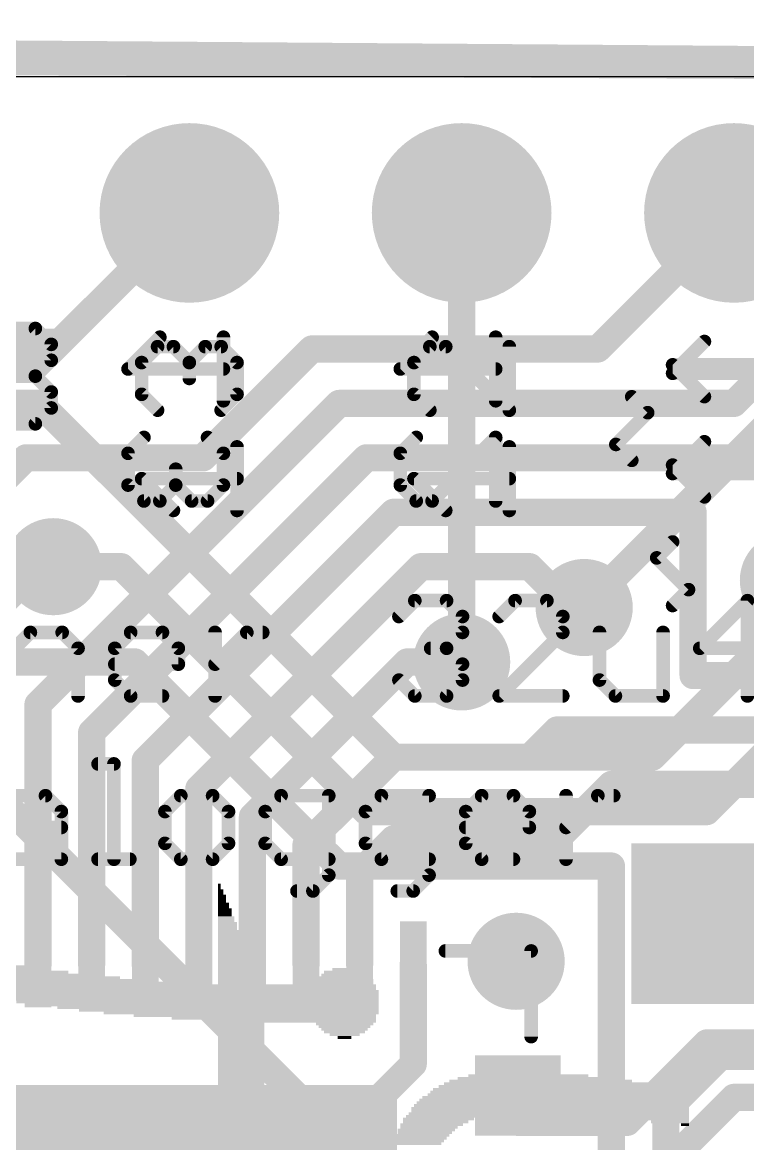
# Model space of a CAD drawing. Extents: x -0.4 to 51.3, y -0.4 to 23.4.
# Drawn here: x 22.57 to 29.34, y 12.9 to 23.37 of the extents above; entities that cross this region are included whole.
import ezdxf

# ---------------------------------------------------------------- set-up
doc = ezdxf.new("R2010")
doc.units = 0
for name, color, linetype in [('1', 12, 'CONTINUOUS'), ('16', 132, 'CONTINUOUS'), ('17', 110, 'CONTINUOUS'), ('18', 110, 'CONTINUOUS'), ('20', 53, 'CONTINUOUS'), ('21', 40, 'CONTINUOUS'), ('22', 6, 'CONTINUOUS')]:
    doc.layers.add(name, color=color, linetype=linetype)

# ---------------------------------------------------------------- blocks, each defined once
blk = doc.blocks.new('RECT')
blk.add_solid([(-0.5, -0.5), (0.5, -0.5), (-0.5, 0.5), (0.5, 0.5)])
blk = doc.blocks.new('ROUNDP')
at = {"const_width": 0.5}
blk.add_lwpolyline([(0, -0.25, 1), (0, 0.25, 1), (0, -0.25)], format="xyb", dxfattribs=at)
blk = doc.blocks.new('ROUNDV')
at = {"const_width": 0.5}
blk.add_lwpolyline([(0, -0.25, 1), (0, 0.25, 1), (0, -0.25)], format="xyb", dxfattribs=at)

msp = doc.modelspace()

# ---------------------------------------------------------------- linework, layer by layer
at = {"layer": '1', "const_width": 0.254}
for points in [[(51.181, 22.86), (-0.254, 23.241)], [(22.7965, 20.2565), (24.13, 21.59)], [(29.21, 21.59), (27.94, 20.32)], [(30.988, 21.59), (29.21, 19.812)], [(25.273, 20.32), (24.257, 19.304)], [(27.94, 20.32), (25.273, 20.32)], [(29.464, 19.304), (30.48, 20.32)], [(21.9075, 20.2565), (22.7965, 20.2565)], [(25.527, 19.812), (22.7182, 17.0032)], [(29.21, 19.812), (25.527, 19.812)], [(22.606, 19.304), (21.59, 18.288)], [(24.257, 19.304), (22.606, 19.304)], [(25.781, 19.304), (23.2182, 16.7412)], [(25.781, 19.304), (29.464, 19.304)], [(23.7182, 16.4792), (26.035, 18.796)], [(26.035, 18.796), (28.829, 18.796)], [(28.829, 18.796), (28.829, 17.272)], [(22.2182, 17.78), (22.7262, 18.288)], [(22.7262, 18.288), (22.86, 18.288)], [(24.2182, 16.2172), (26.289, 18.288)], [(26.289, 18.288), (27.305, 18.288)], [(27.305, 18.288), (27.686, 17.907)], [(27.686, 17.907), (27.813, 17.907)], [(24.7182, 15.9552), (26.162, 17.399)], [(26.67, 17.399), (26.162, 17.399)], [(28.829, 17.272), (31.115, 17.272)], [(22.7182, 17.0032), (22.7182, 14.5766)], [(23.2182, 16.7412), (23.2182, 14.5766)], [(27.305, 16.51), (27.559, 16.764)], [(27.559, 16.764), (30.861, 16.764)], [(23.7182, 14.5766), (23.7182, 16.4792)], [(25.2182, 15.6932), (26.035, 16.51)], [(26.035, 16.51), (27.305, 16.51)], [(24.2182, 14.5766), (24.2182, 16.2172)], [(27.559, 15.748), (28.067, 16.256)], [(28.067, 16.256), (30.099, 16.256)], [(24.7182, 14.5766), (24.7182, 15.9552)], [(25.2182, 14.5766), (25.2182, 15.6932)], [(25.7182, 15.4312), (26.035, 15.748)], [(26.035, 15.748), (27.559, 15.748)], [(25.7182, 15.4312), (25.7182, 14.5766)], [(26.2182, 14.5766), (26.2182, 13.6452)], [(28.2146, 13.1016), (28.956, 13.843)], [(30.099, 13.843), (28.956, 13.843)], [(26.2182, 13.6452), (23.876, 11.303)], [(29.21, 13.335), (28.448, 12.573)], [(29.21, 13.335), (29.845, 13.335)], [(27.1932, 13.1016), (28.2146, 13.1016)]]:
    msp.add_lwpolyline(points, dxfattribs=at)
at = {"layer": '1', "const_width": 0.127}
for points in [[(24.1749, 21.5451, 1), (24.0851, 21.6349)], [(29.2549, 21.5451, 1), (29.1651, 21.6349)], [(25.273, 20.3835, 1), (25.273, 20.2565)], [(25.3179, 20.2751, 1), (25.2281, 20.3649)], [(27.8951, 20.3649, 1), (27.9849, 20.2751)], [(27.94, 20.2565, 1), (27.94, 20.3835)], [(22.7516, 20.3014, 1), (22.8414, 20.2116)], [(22.7965, 20.193, 1), (22.7965, 20.32)], [(25.527, 19.8755, 1), (25.527, 19.7485)], [(25.5719, 19.7671, 1), (25.4821, 19.8569)], [(29.1651, 19.8569, 1), (29.2549, 19.7671)], [(29.21, 19.7485, 1), (29.21, 19.8755)], [(22.606, 19.3675, 1), (22.606, 19.2405)], [(22.6509, 19.2591, 1), (22.5611, 19.3489)], [(24.2121, 19.3489, 1), (24.3019, 19.2591)], [(24.257, 19.2405, 1), (24.257, 19.3675)], [(25.781, 19.3675, 1), (25.781, 19.2405)], [(25.8259, 19.2591, 1), (25.7361, 19.3489)], [(26.035, 18.8595, 1), (26.035, 18.7325)], [(26.0799, 18.7511, 1), (25.9901, 18.8409)], [(28.8925, 18.796, 1), (28.7655, 18.796)], [(28.829, 18.7325, 1), (28.829, 18.8595)], [(22.7262, 18.3515, 1), (22.7262, 18.2245)], [(22.7711, 18.2431, 1), (22.6813, 18.3329)], [(22.86, 18.2245, 1), (22.86, 18.3515)], [(26.289, 18.3515, 1), (26.289, 18.2245)], [(26.3339, 18.2431, 1), (26.2441, 18.3329)], [(27.3499, 18.3329, 1), (27.2601, 18.2431)], [(27.305, 18.2245, 1), (27.305, 18.3515)], [(27.686, 17.9705, 1), (27.686, 17.8435)], [(27.6411, 17.8621, 1), (27.7309, 17.9519)], [(27.813, 17.8435, 1), (27.813, 17.9705)], [(26.162, 17.4625, 1), (26.162, 17.3355)], [(26.2069, 17.3541, 1), (26.1171, 17.4439)], [(26.67, 17.3355, 1), (26.67, 17.4625)], [(28.829, 17.3355, 1), (28.829, 17.2085)], [(28.7655, 17.272, 1), (28.8925, 17.272)], [(22.7817, 17.0032, 1), (22.6547, 17.0032)], [(22.6733, 17.0481, 1), (22.7631, 16.9583)], [(23.2817, 16.7412, 1), (23.1547, 16.7412)], [(23.1733, 16.7861, 1), (23.2631, 16.6963)], [(27.559, 16.8275, 1), (27.559, 16.7005)], [(27.6039, 16.7191, 1), (27.5141, 16.8089)], [(23.7817, 16.4792, 1), (23.6547, 16.4792)], [(23.6733, 16.5241, 1), (23.7631, 16.4343)], [(26.035, 16.5735, 1), (26.035, 16.4465)], [(26.0799, 16.4651, 1), (25.9901, 16.5549)], [(27.2601, 16.5549, 1), (27.3499, 16.4651)], [(27.305, 16.4465, 1), (27.305, 16.5735)], [(24.2817, 16.2172, 1), (24.1547, 16.2172)], [(24.1733, 16.2621, 1), (24.2631, 16.1723)], [(28.067, 16.3195, 1), (28.067, 16.1925)], [(28.1119, 16.2111, 1), (28.0221, 16.3009)], [(24.7817, 15.9552, 1), (24.6547, 15.9552)], [(24.6733, 16.0001, 1), (24.7631, 15.9103)], [(25.2817, 15.6932, 1), (25.1547, 15.6932)], [(25.1733, 15.7381, 1), (25.2631, 15.6483)], [(26.035, 15.8115, 1), (26.035, 15.6845)], [(26.0799, 15.7031, 1), (25.9901, 15.7929)], [(27.5141, 15.7929, 1), (27.6039, 15.7031)], [(27.559, 15.6845, 1), (27.559, 15.8115)], [(25.7817, 15.4312, 1), (25.6547, 15.4312)], [(25.6733, 15.4761, 1), (25.7631, 15.3863)], [(26.2817, 14.5766, 1), (26.1547, 14.5766)], [(22.6547, 14.5766, 1), (22.7817, 14.5766)], [(23.1547, 14.5766, 1), (23.2817, 14.5766)], [(23.6547, 14.5766, 1), (23.7817, 14.5766)], [(24.1547, 14.5766, 1), (24.2817, 14.5766)], [(24.6547, 14.5766, 1), (24.7817, 14.5766)], [(25.1547, 14.5766, 1), (25.2817, 14.5766)], [(25.6547, 14.5766, 1), (25.7817, 14.5766)], [(28.956, 13.9065, 1), (28.956, 13.7795)], [(29.0009, 13.7981, 1), (28.9111, 13.8879)], [(26.1547, 13.6452, 1), (26.2817, 13.6452)], [(26.2631, 13.6003, 1), (26.1733, 13.6901)], [(29.21, 13.3985, 1), (29.21, 13.2715)], [(29.2549, 13.2901, 1), (29.1651, 13.3799)], [(27.1932, 13.1651, 1), (27.1932, 13.0381)], [(28.1697, 13.1465, 1), (28.2595, 13.0567)], [(28.2146, 13.0381, 1), (28.2146, 13.1651)]]:
    msp.add_lwpolyline(points, format="xyb", dxfattribs=at)
at = {"layer": '16', "const_width": 0.254}
for points in [[(51.181, 22.86), (-0.254, 23.114)], [(22.9235, 20.3835), (24.13, 21.59)], [(26.67, 21.59), (26.67, 17.399)], [(18.4785, 20.3835), (22.9235, 20.3835)], [(27.813, 17.907), (30.099, 20.193)], [(17.653, 19.812), (22.733, 19.812)], [(22.733, 19.812), (26.035, 16.51)], [(23.495, 18.288), (22.86, 18.288)], [(25.781, 16.002), (23.495, 18.288)], [(30.861, 17.907), (28.956, 16.002)], [(28.448, 16.51), (29.718, 17.78)], [(23.622, 17.399), (22.352, 17.399)], [(25.527, 15.494), (23.622, 17.399)], [(21.971, 16.51), (25.273, 13.208)], [(26.035, 16.51), (28.448, 16.51)], [(28.956, 16.002), (25.781, 16.002)], [(25.527, 15.494), (28.067, 15.494)], [(28.067, 15.494), (28.067, 11.557)], [(28.575, 13.208), (29.083, 13.716)], [(29.083, 13.716), (30.861, 13.716)], [(25.273, 13.208), (25.273, 9.525)], [(28.575, 12.065), (28.575, 13.208)]]:
    msp.add_lwpolyline(points, dxfattribs=at)
at = {"layer": '16', "const_width": 0.127}
for points in [[(24.1749, 21.5451, 1), (24.0851, 21.6349)], [(26.7335, 21.59, 1), (26.6065, 21.59)], [(22.9235, 20.32, 1), (22.9235, 20.447)], [(22.8786, 20.4284, 1), (22.9684, 20.3386)], [(22.7779, 19.8569, 1), (22.6881, 19.7671)], [(22.733, 19.7485, 1), (22.733, 19.8755)], [(22.86, 18.3515, 1), (22.86, 18.2245)], [(23.5399, 18.3329, 1), (23.4501, 18.2431)], [(23.495, 18.2245, 1), (23.495, 18.3515)], [(27.7681, 17.9519, 1), (27.8579, 17.8621)], [(23.6669, 17.4439, 1), (23.5771, 17.3541)], [(23.622, 17.3355, 1), (23.622, 17.4625)], [(26.6065, 17.399, 1), (26.7335, 17.399)], [(26.035, 16.5735, 1), (26.035, 16.4465)], [(25.9901, 16.4651, 1), (26.0799, 16.5549)], [(28.4031, 16.5549, 1), (28.4929, 16.4651)], [(28.448, 16.4465, 1), (28.448, 16.5735)], [(25.781, 16.0655, 1), (25.781, 15.9385)], [(28.956, 15.9385, 1), (28.956, 16.0655)], [(25.7361, 15.9571, 1), (25.8259, 16.0469)], [(28.9111, 16.0469, 1), (29.0009, 15.9571)], [(25.527, 15.5575, 1), (25.527, 15.4305)], [(25.4821, 15.4491, 1), (25.5719, 15.5389)], [(28.1305, 15.494, 1), (28.0035, 15.494)], [(28.067, 15.4305, 1), (28.067, 15.5575)], [(29.083, 13.7795, 1), (29.083, 13.6525)], [(29.1279, 13.6711, 1), (29.0381, 13.7609)], [(25.3365, 13.208, 1), (25.2095, 13.208)], [(25.2281, 13.1631, 1), (25.3179, 13.2529)], [(28.6385, 13.208, 1), (28.5115, 13.208)], [(28.5301, 13.2529, 1), (28.6199, 13.1631)]]:
    msp.add_lwpolyline(points, format="xyb", dxfattribs=at)
at = {"layer": '20'}
msp.add_line((48.26, 22.86), (2.54, 22.86), dxfattribs=at)
at = {"layer": '21', "const_width": 0.127}
for points in [[(22.2483, 20.5113), (22.6931, 20.5113)], [(22.6931, 20.5113), (22.8414, 20.363)], [(22.8414, 20.363), (22.8414, 20.2147)], [(23.6847, 20.1934), (23.833, 20.3417)], [(23.833, 20.3417), (23.9813, 20.3417)], [(23.9813, 20.3417), (24.1296, 20.1934)], [(24.1296, 20.1934), (24.2779, 20.3417)], [(24.2779, 20.3417), (24.4262, 20.3417)], [(24.4262, 20.3417), (24.5745, 20.1934)], [(26.373, 20.3417), (26.2247, 20.1934)], [(26.5213, 20.3417), (26.373, 20.3417)], [(27.1145, 19.7485), (26.5213, 20.3417)], [(27.1145, 20.3417), (27.1145, 19.7485)], [(22.8414, 20.2147), (22.6931, 20.0664)], [(23.6847, 19.8968), (23.6847, 20.1934)], [(24.1296, 20.1934), (24.1296, 20.0451)], [(24.5745, 20.1934), (24.5745, 19.8968)], [(26.2247, 20.1934), (26.2247, 19.8968)], [(28.9343, 19.8755), (28.6377, 20.1721)], [(28.6377, 20.1721), (29.5275, 20.1721)], [(22.2483, 20.0664), (22.6931, 20.0664)], [(22.6931, 20.0664), (22.8414, 19.9181)], [(22.8414, 19.9181), (22.8414, 19.7698)], [(23.833, 19.7485), (23.6847, 19.8968)], [(24.5745, 19.8968), (24.4262, 19.7485)], [(26.2247, 19.8968), (26.373, 19.7485)], [(28.405, 19.7256), (28.2567, 19.8739)], [(22.8414, 19.7698), (22.6931, 19.6215)], [(28.1084, 19.429), (28.405, 19.7256)], [(22.6931, 19.6215), (22.2483, 19.6215)], [(24.5745, 18.813), (24.5745, 19.4062)], [(27.1145, 18.813), (27.1145, 19.4062)], [(28.2567, 19.2807), (28.1084, 19.429)], [(28.9343, 18.94), (28.6377, 19.2366)], [(28.6377, 19.2366), (29.5275, 19.2366)], [(23.9813, 18.813), (23.6847, 19.1096)], [(23.6847, 19.1096), (24.5745, 19.1096)], [(26.5213, 18.813), (26.2247, 19.1096)], [(26.2247, 19.1096), (27.1145, 19.1096)], [(26.0846, 17.823), (26.2329, 17.9713)], [(26.2329, 17.9713), (26.5295, 17.9713)], [(26.5295, 17.9713), (26.6778, 17.823)], [(27.1685, 17.9713), (27.0202, 17.823)], [(27.465, 17.9713), (27.1685, 17.9713)], [(27.6133, 17.823), (27.465, 17.9713)], [(29.3361, 17.9713), (28.8912, 17.5264)], [(29.3361, 17.0815), (29.3361, 17.9713)], [(26.6778, 17.823), (26.6778, 17.6747)], [(27.6133, 17.6747), (27.6133, 17.823)], [(22.4985, 17.5264), (22.6468, 17.6747)], [(22.6468, 17.6747), (22.9434, 17.6747)], [(22.9434, 17.6747), (23.0917, 17.5264)], [(23.434, 17.5264), (23.5823, 17.6747)], [(23.5823, 17.6747), (23.8789, 17.6747)], [(23.8789, 17.6747), (24.0272, 17.5264)], [(24.3695, 17.0815), (24.3695, 17.6747)], [(24.3695, 17.3781), (24.6661, 17.6747)], [(24.6661, 17.6747), (24.8144, 17.6747)], [(26.6778, 17.6747), (26.5295, 17.5264)], [(27.0202, 17.0815), (27.6133, 17.6747)], [(27.9557, 17.6747), (27.9557, 17.2298)], [(28.5489, 17.0815), (28.5489, 17.6747)], [(23.0917, 17.5264), (23.0917, 17.0815)], [(23.434, 17.2298), (23.434, 17.5264)], [(24.0272, 17.5264), (24.0272, 17.3781)], [(26.5295, 17.5264), (26.3812, 17.5264)], [(26.5295, 17.5264), (26.6778, 17.3781)], [(28.8912, 17.5264), (29.4844, 17.5264)], [(24.0272, 17.3781), (23.434, 17.3781)], [(26.6778, 17.3781), (26.6778, 17.2298)], [(23.5823, 17.0815), (23.434, 17.2298)], [(26.2329, 17.0815), (26.0846, 17.2298)], [(26.6778, 17.2298), (26.5295, 17.0815)], [(27.9557, 17.2298), (28.104, 17.0815)], [(23.8789, 17.0815), (23.5823, 17.0815)], [(26.5295, 17.0815), (26.2329, 17.0815)], [(27.6133, 17.0815), (27.0202, 17.0815)], [(28.104, 17.0815), (28.5489, 17.0815)], [(23.2781, 16.4473), (23.4264, 16.4473)], [(23.4264, 16.4473), (23.4264, 15.5575)], [(22.4909, 16.1507), (22.7875, 16.1507)], [(22.7875, 16.1507), (22.9358, 16.0024)], [(24.0501, 16.1507), (23.9018, 16.0024)], [(24.3467, 16.1507), (24.0501, 16.1507)], [(24.4949, 16.0024), (24.3467, 16.1507)], [(24.9856, 16.1507), (24.8373, 16.0024)], [(25.4305, 16.1507), (24.9856, 16.1507)], [(25.4305, 15.4092), (25.4305, 16.1507)], [(25.9211, 16.1507), (25.7728, 16.0024)], [(26.366, 16.1507), (25.9211, 16.1507)], [(26.366, 15.4092), (26.366, 16.1507)], [(26.7083, 16.0024), (26.8566, 16.1507)], [(26.8566, 16.1507), (27.1532, 16.1507)], [(27.1532, 16.1507), (27.3015, 16.0024)], [(27.6439, 15.5575), (27.6439, 16.1507)], [(27.6439, 15.8541), (27.9404, 16.1507)], [(27.9404, 16.1507), (28.0887, 16.1507)], [(22.9358, 16.0024), (22.9358, 15.5575)], [(23.9018, 16.0024), (23.9018, 15.7058)], [(24.4949, 15.7058), (24.4949, 16.0024)], [(24.8373, 16.0024), (24.8373, 15.7058)], [(25.7728, 16.0024), (25.7728, 15.7058)], [(26.7083, 15.7058), (26.7083, 16.0024)], [(27.3015, 16.0024), (27.3015, 15.8541)], [(22.4909, 15.8541), (22.9358, 15.8541)], [(27.3015, 15.8541), (26.7083, 15.8541)], [(23.9018, 15.7058), (24.0501, 15.5575)], [(24.3467, 15.5575), (24.4949, 15.7058)], [(24.8373, 15.7058), (24.9856, 15.5575)], [(25.7728, 15.7058), (25.9211, 15.5575)], [(26.8566, 15.5575), (26.7083, 15.7058)], [(22.9358, 15.5575), (22.4909, 15.5575)], [(23.2781, 15.5575), (23.5747, 15.5575)], [(24.0501, 15.5575), (24.3467, 15.5575)], [(24.9856, 15.5575), (25.4305, 15.5575)], [(25.9211, 15.5575), (26.366, 15.5575)], [(27.1532, 15.5575), (26.8566, 15.5575)], [(25.2822, 15.2609), (25.4305, 15.4092)], [(26.2177, 15.2609), (26.366, 15.4092)], [(25.1339, 15.2609), (25.2822, 15.2609)], [(26.0694, 15.2609), (26.2177, 15.2609)], [(26.5182, 14.7016), (27.3182, 14.7016)], [(27.3182, 14.7016), (27.3182, 13.9016)]]:
    msp.add_lwpolyline(points, dxfattribs=at)
at = {"layer": '21', "const_width": 0.0635}
for points in [[(22.7156, 20.5337, 1), (22.6707, 20.4888)], [(22.6931, 20.4795, 1), (22.6931, 20.543)], [(22.8732, 20.363, 1), (22.8097, 20.363)], [(22.819, 20.3405, 1), (22.8639, 20.3854)], [(23.833, 20.3734, 1), (23.833, 20.3099)], [(23.8555, 20.3192, 1), (23.8106, 20.3641)], [(24.0038, 20.3641, 1), (23.9589, 20.3192)], [(23.9813, 20.3099, 1), (23.9813, 20.3734)], [(24.2779, 20.3734, 1), (24.2779, 20.3099)], [(24.3004, 20.3192, 1), (24.2555, 20.3641)], [(24.4487, 20.3641, 1), (24.4038, 20.3192)], [(24.4262, 20.3099, 1), (24.4262, 20.3734)], [(26.373, 20.3734, 1), (26.373, 20.3099)], [(26.3955, 20.3192, 1), (26.3506, 20.3641)], [(26.5438, 20.3641, 1), (26.4989, 20.3192)], [(26.5213, 20.3099, 1), (26.5213, 20.3734)], [(27.1462, 20.3417, 1), (27.0828, 20.3417)], [(22.8097, 20.2147, 1), (22.8732, 20.2147)], [(22.8639, 20.1922, 1), (22.819, 20.2371)], [(23.7165, 20.1934, 1), (23.653, 20.1934)], [(23.6623, 20.2158, 1), (23.7072, 20.1709)], [(24.1614, 20.1934, 1), (24.0979, 20.1934)], [(24.1072, 20.2158, 1), (24.1521, 20.1709)], [(24.1072, 20.1709, 1), (24.1521, 20.2158)], [(24.6062, 20.1934, 1), (24.5428, 20.1934)], [(24.552, 20.1709, 1), (24.597, 20.2158)], [(26.2565, 20.1934, 1), (26.193, 20.1934)], [(26.2023, 20.2158, 1), (26.2472, 20.1709)], [(28.6377, 20.2038, 1), (28.6377, 20.1403)], [(28.6602, 20.1945, 1), (28.6153, 20.1496)], [(22.7156, 20.0888, 1), (22.6707, 20.0439)], [(22.6707, 20.0888, 1), (22.7156, 20.0439)], [(22.6931, 20.0346, 1), (22.6931, 20.0981)], [(24.0979, 20.0451, 1), (24.1614, 20.0451)], [(22.8732, 19.9181, 1), (22.8097, 19.9181)], [(22.819, 19.8956, 1), (22.8639, 19.9405)], [(23.653, 19.8968, 1), (23.7165, 19.8968)], [(23.7072, 19.9192, 1), (23.6623, 19.8743)], [(24.5428, 19.8968, 1), (24.6062, 19.8968)], [(24.597, 19.8743, 1), (24.552, 19.9192)], [(26.2472, 19.9192, 1), (26.2023, 19.8743)], [(26.193, 19.8968, 1), (26.2565, 19.8968)], [(28.2792, 19.8964, 1), (28.2343, 19.8515)], [(28.9119, 19.853, 1), (28.9568, 19.898)], [(22.8097, 19.7698, 1), (22.8732, 19.7698)], [(22.8639, 19.7473, 1), (22.819, 19.7922)], [(23.8106, 19.726, 1), (23.8555, 19.771)], [(24.4038, 19.771, 1), (24.4487, 19.726)], [(26.3506, 19.726, 1), (26.3955, 19.771)], [(27.0828, 19.7485, 1), (27.1462, 19.7485)], [(27.092, 19.726, 1), (27.137, 19.771)], [(28.4275, 19.7032, 1), (28.3826, 19.7481)], [(28.3826, 19.7032, 1), (28.4275, 19.7481)], [(22.6707, 19.644, 1), (22.7156, 19.599)], [(22.6931, 19.5898, 1), (22.6931, 19.6532)], [(24.6062, 19.4062, 1), (24.5428, 19.4062)], [(27.1462, 19.4062, 1), (27.0828, 19.4062)], [(28.1309, 19.4515, 1), (28.086, 19.4066)], [(28.086, 19.4515, 1), (28.1309, 19.4066)], [(28.2343, 19.2583, 1), (28.2792, 19.3032)], [(28.6377, 19.2683, 1), (28.6377, 19.2048)], [(28.6602, 19.259, 1), (28.6153, 19.2141)], [(23.6847, 19.1413, 1), (23.6847, 19.0778)], [(23.7072, 19.132, 1), (23.6623, 19.0871)], [(24.5745, 19.0778, 1), (24.5745, 19.1413)], [(26.2247, 19.1413, 1), (26.2247, 19.0778)], [(26.2472, 19.132, 1), (26.2023, 19.0871)], [(27.1145, 19.0778, 1), (27.1145, 19.1413)], [(28.9119, 18.9175, 1), (28.9568, 18.9624)], [(23.9589, 18.7905, 1), (24.0038, 18.8354)], [(24.5428, 18.813, 1), (24.6062, 18.813)], [(26.4989, 18.7905, 1), (26.5438, 18.8354)], [(27.0828, 18.813, 1), (27.1462, 18.813)], [(26.2329, 18.003, 1), (26.2329, 17.9395)], [(26.2554, 17.9488, 1), (26.2105, 17.9937)], [(26.552, 17.9937, 1), (26.5071, 17.9488)], [(26.5295, 17.9395, 1), (26.5295, 18.003)], [(27.1685, 18.003, 1), (27.1685, 17.9395)], [(27.1909, 17.9488, 1), (27.146, 17.9937)], [(27.4875, 17.9937, 1), (27.4426, 17.9488)], [(27.465, 17.9395, 1), (27.465, 18.003)], [(29.3678, 17.9713, 1), (29.3043, 17.9713)], [(29.3585, 17.9488, 1), (29.3136, 17.9937)], [(26.0622, 17.8454, 1), (26.1071, 17.8005)], [(26.7096, 17.823, 1), (26.6461, 17.823)], [(26.6554, 17.8005, 1), (26.7003, 17.8454)], [(26.9977, 17.8454, 1), (27.0426, 17.8005)], [(27.6451, 17.823, 1), (27.5816, 17.823)], [(27.5909, 17.8005, 1), (27.6358, 17.8454)], [(22.6468, 17.7064, 1), (22.6468, 17.6429)], [(22.6692, 17.6522, 1), (22.6243, 17.6971)], [(22.9658, 17.6971, 1), (22.9209, 17.6522)], [(22.9434, 17.6429, 1), (22.9434, 17.7064)], [(23.5823, 17.7064, 1), (23.5823, 17.6429)], [(23.6048, 17.6522, 1), (23.5599, 17.6971)], [(23.9013, 17.6971, 1), (23.8564, 17.6522)], [(23.8789, 17.6429, 1), (23.8789, 17.7064)], [(24.4013, 17.6747, 1), (24.3378, 17.6747)], [(24.6661, 17.7064, 1), (24.6661, 17.6429)], [(24.6886, 17.6522, 1), (24.6437, 17.6971)], [(24.8144, 17.6429, 1), (24.8144, 17.7064)], [(26.6461, 17.6747, 1), (26.7096, 17.6747)], [(26.7003, 17.6522, 1), (26.6554, 17.6971)], [(27.5816, 17.6747, 1), (27.6451, 17.6747)], [(27.6358, 17.6522, 1), (27.5909, 17.6971)], [(27.9874, 17.6747, 1), (27.9239, 17.6747)], [(28.5806, 17.6747, 1), (28.5171, 17.6747)], [(23.1234, 17.5264, 1), (23.0599, 17.5264)], [(23.0692, 17.5039, 1), (23.1141, 17.5488)], [(23.4658, 17.5264, 1), (23.4023, 17.5264)], [(23.4116, 17.5488, 1), (23.4565, 17.5039)], [(24.0589, 17.5264, 1), (23.9954, 17.5264)], [(24.0047, 17.5039, 1), (24.0496, 17.5488)], [(26.3812, 17.5581, 1), (26.3812, 17.4946)], [(26.552, 17.5488, 1), (26.5071, 17.5039)], [(26.5071, 17.5488, 1), (26.552, 17.5039)], [(26.5295, 17.4946, 1), (26.5295, 17.5581)], [(28.8912, 17.5581, 1), (28.8912, 17.4946)], [(28.8688, 17.5488, 1), (28.9137, 17.5039)], [(23.434, 17.4098, 1), (23.434, 17.3463)], [(23.9954, 17.3781, 1), (24.0589, 17.3781)], [(24.0272, 17.3463, 1), (24.0272, 17.4098)], [(24.3471, 17.4005, 1), (24.392, 17.3556)], [(26.7096, 17.3781, 1), (26.6461, 17.3781)], [(26.6554, 17.3556, 1), (26.7003, 17.4005)], [(23.4565, 17.2522, 1), (23.4116, 17.2073)], [(26.1071, 17.2522, 1), (26.0622, 17.2073)], [(26.7003, 17.2073, 1), (26.6554, 17.2522)], [(27.9781, 17.2522, 1), (27.9332, 17.2073)], [(23.4023, 17.2298, 1), (23.4658, 17.2298)], [(26.6461, 17.2298, 1), (26.7096, 17.2298)], [(27.9239, 17.2298, 1), (27.9874, 17.2298)], [(23.0599, 17.0815, 1), (23.1234, 17.0815)], [(23.5823, 17.1133, 1), (23.5823, 17.0498)], [(23.5599, 17.059, 1), (23.6048, 17.104)], [(23.8789, 17.0498, 1), (23.8789, 17.1133)], [(24.3378, 17.0815, 1), (24.4013, 17.0815)], [(26.2329, 17.1133, 1), (26.2329, 17.0498)], [(26.2105, 17.059, 1), (26.2554, 17.104)], [(26.5071, 17.104, 1), (26.552, 17.059)], [(26.5295, 17.0498, 1), (26.5295, 17.1133)], [(26.9977, 17.104, 1), (27.0426, 17.059)], [(27.0202, 17.1133, 1), (27.0202, 17.0498)], [(27.6133, 17.0498, 1), (27.6133, 17.1133)], [(28.104, 17.1133, 1), (28.104, 17.0498)], [(28.0815, 17.059, 1), (28.1264, 17.104)], [(28.5171, 17.0815, 1), (28.5806, 17.0815)], [(28.5489, 17.0498, 1), (28.5489, 17.1133)], [(29.3043, 17.0815, 1), (29.3678, 17.0815)], [(23.2781, 16.479, 1), (23.2781, 16.4155)], [(23.4581, 16.4473, 1), (23.3946, 16.4473)], [(23.4264, 16.4155, 1), (23.4264, 16.479)], [(22.8099, 16.1731, 1), (22.765, 16.1282)], [(22.7875, 16.1189, 1), (22.7875, 16.1824)], [(24.0501, 16.1824, 1), (24.0501, 16.1189)], [(24.0725, 16.1282, 1), (24.0276, 16.1731)], [(24.3691, 16.1731, 1), (24.3242, 16.1282)], [(24.3467, 16.1189, 1), (24.3467, 16.1824)], [(24.9856, 16.1824, 1), (24.9856, 16.1189)], [(25.008, 16.1282, 1), (24.9631, 16.1731)], [(25.4622, 16.1507, 1), (25.3987, 16.1507)], [(25.4305, 16.1189, 1), (25.4305, 16.1824)], [(25.9211, 16.1824, 1), (25.9211, 16.1189)], [(25.9436, 16.1282, 1), (25.8987, 16.1731)], [(26.3977, 16.1507, 1), (26.3342, 16.1507)], [(26.366, 16.1189, 1), (26.366, 16.1824)], [(26.8566, 16.1824, 1), (26.8566, 16.1189)], [(26.8791, 16.1282, 1), (26.8342, 16.1731)], [(27.1757, 16.1731, 1), (27.1308, 16.1282)], [(27.1532, 16.1189, 1), (27.1532, 16.1824)], [(27.6756, 16.1507, 1), (27.6121, 16.1507)], [(27.9404, 16.1824, 1), (27.9404, 16.1189)], [(27.9629, 16.1282, 1), (27.918, 16.1731)], [(28.0887, 16.1189, 1), (28.0887, 16.1824)], [(22.9675, 16.0024, 1), (22.904, 16.0024)], [(22.9133, 15.9799, 1), (22.9582, 16.0248)], [(23.9335, 16.0024, 1), (23.87, 16.0024)], [(23.8793, 16.0248, 1), (23.9242, 15.9799)], [(24.5267, 16.0024, 1), (24.4632, 16.0024)], [(24.4725, 15.9799, 1), (24.5174, 16.0248)], [(24.869, 16.0024, 1), (24.8055, 16.0024)], [(24.8148, 16.0248, 1), (24.8597, 15.9799)], [(25.8046, 16.0024, 1), (25.7411, 16.0024)], [(25.7504, 16.0248, 1), (25.7953, 15.9799)], [(26.7401, 16.0024, 1), (26.6766, 16.0024)], [(26.6859, 16.0248, 1), (26.7308, 15.9799)], [(27.3333, 16.0024, 1), (27.2698, 16.0024)], [(27.2791, 15.9799, 1), (27.324, 16.0248)], [(22.9358, 15.8223, 1), (22.9358, 15.8858)], [(26.7083, 15.8858, 1), (26.7083, 15.8223)], [(27.3015, 15.8223, 1), (27.3015, 15.8858)], [(27.6214, 15.8765, 1), (27.6663, 15.8316)], [(27.2698, 15.8541, 1), (27.3333, 15.8541)], [(23.9242, 15.7282, 1), (23.8793, 15.6833)], [(23.87, 15.7058, 1), (23.9335, 15.7058)], [(24.4632, 15.7058, 1), (24.5267, 15.7058)], [(24.5174, 15.6833, 1), (24.4725, 15.7282)], [(24.8055, 15.7058, 1), (24.869, 15.7058)], [(24.8597, 15.7282, 1), (24.8148, 15.6833)], [(25.7411, 15.7058, 1), (25.8046, 15.7058)], [(25.7953, 15.7282, 1), (25.7504, 15.6833)], [(26.7308, 15.7282, 1), (26.6859, 15.6833)], [(26.6766, 15.7058, 1), (26.7401, 15.7058)], [(22.9358, 15.5258, 1), (22.9358, 15.5893)], [(23.2781, 15.5893, 1), (23.2781, 15.5258)], [(23.5747, 15.5258, 1), (23.5747, 15.5893)], [(24.0501, 15.5893, 1), (24.0501, 15.5258)], [(24.0276, 15.535, 1), (24.0725, 15.58)], [(24.3242, 15.58, 1), (24.3691, 15.535)], [(24.3467, 15.5258, 1), (24.3467, 15.5893)], [(24.9856, 15.5893, 1), (24.9856, 15.5258)], [(24.9631, 15.535, 1), (25.008, 15.58)], [(25.4305, 15.5258, 1), (25.4305, 15.5893)], [(25.9211, 15.5893, 1), (25.9211, 15.5258)], [(25.8987, 15.535, 1), (25.9436, 15.58)], [(26.366, 15.5258, 1), (26.366, 15.5893)], [(26.8566, 15.5893, 1), (26.8566, 15.5258)], [(26.8342, 15.535, 1), (26.8791, 15.58)], [(27.1532, 15.5258, 1), (27.1532, 15.5893)], [(22.904, 15.5575, 1), (22.9675, 15.5575)], [(23.3946, 15.5575, 1), (23.4581, 15.5575)], [(27.6121, 15.5575, 1), (27.6756, 15.5575)], [(25.3987, 15.4092, 1), (25.4622, 15.4092)], [(25.4529, 15.3868, 1), (25.408, 15.4317)], [(26.3342, 15.4092, 1), (26.3977, 15.4092)], [(26.3884, 15.3868, 1), (26.3435, 15.4317)], [(25.1339, 15.2927, 1), (25.1339, 15.2292)], [(25.2597, 15.2834, 1), (25.3046, 15.2385)], [(25.2822, 15.2292, 1), (25.2822, 15.2927)], [(26.0694, 15.2927, 1), (26.0694, 15.2292)], [(26.1952, 15.2834, 1), (26.2401, 15.2385)], [(26.2177, 15.2292, 1), (26.2177, 15.2927)], [(26.5182, 14.7334, 1), (26.5182, 14.6699)], [(27.3499, 14.7016, 1), (27.2864, 14.7016)], [(27.3182, 14.6699, 1), (27.3182, 14.7334)], [(27.2864, 13.9016, 1), (27.3499, 13.9016)]]:
    msp.add_lwpolyline(points, format="xyb", dxfattribs=at)
at = {"layer": '22', "const_width": 0.127}
for points in [[(23.8543, 20.43), (23.5577, 20.1334)], [(24.4475, 20.43), (24.4475, 19.8368)], [(26.3943, 20.43), (26.0977, 20.1334)], [(26.9875, 20.43), (26.9875, 19.8368)], [(28.9343, 20.3898), (28.6377, 20.0932)], [(23.5577, 20.1334), (24.4475, 20.1334)], [(26.0977, 20.1334), (26.9875, 20.1334)], [(28.6377, 20.0932), (29.5275, 20.0932)], [(23.706, 19.4945), (23.5577, 19.3462)], [(24.4475, 19.3462), (24.2992, 19.4945)], [(26.0977, 19.3462), (26.246, 19.4945)], [(26.9875, 19.4945), (26.3943, 18.9013)], [(26.9875, 18.9013), (26.9875, 19.4945)], [(28.9343, 19.4543), (28.6377, 19.1577)], [(23.5577, 19.3462), (23.5577, 19.0496)], [(24.4475, 19.0496), (24.4475, 19.3462)], [(26.0977, 19.0496), (26.0977, 19.3462)], [(24.0026, 19.0496), (24.0026, 19.1979)], [(28.6377, 19.1577), (29.5275, 19.1577)], [(23.5577, 19.0496), (23.706, 18.9013)], [(23.8543, 18.9013), (24.0026, 19.0496)], [(24.0026, 19.0496), (24.1509, 18.9013)], [(24.2992, 18.9013), (24.4475, 19.0496)], [(26.246, 18.9013), (26.0977, 19.0496)], [(23.706, 18.9013), (23.8543, 18.9013)], [(24.1509, 18.9013), (24.2992, 18.9013)], [(26.3943, 18.9013), (26.246, 18.9013)], [(28.6377, 18.5187), (28.4894, 18.3705)], [(28.4894, 18.3705), (28.786, 18.0739)], [(28.786, 18.0739), (28.6377, 17.9256)]]:
    msp.add_lwpolyline(points, dxfattribs=at)
at = {"layer": '22', "const_width": 0.0635}
for points in [[(23.8768, 20.4076, 1), (23.8319, 20.4525)], [(24.4793, 20.43, 1), (24.4158, 20.43)], [(26.4168, 20.4076, 1), (26.3719, 20.4525)], [(27.0192, 20.43, 1), (26.9558, 20.43)], [(28.9568, 20.3673, 1), (28.9119, 20.4122)], [(23.5577, 20.1652, 1), (23.5577, 20.1017)], [(24.4475, 20.1017, 1), (24.4475, 20.1652)], [(26.0977, 20.1652, 1), (26.0977, 20.1017)], [(26.9875, 20.1017, 1), (26.9875, 20.1652)], [(23.5353, 20.1559, 1), (23.5802, 20.111)], [(26.0753, 20.1559, 1), (26.1202, 20.111)], [(28.6377, 20.1249, 1), (28.6377, 20.0614)], [(28.6153, 20.1156, 1), (28.6602, 20.0707)], [(24.4158, 19.8368, 1), (24.4793, 19.8368)], [(26.9558, 19.8368, 1), (27.0192, 19.8368)], [(23.7285, 19.472, 1), (23.6836, 19.517)], [(24.3217, 19.517, 1), (24.2768, 19.472)], [(26.2685, 19.472, 1), (26.2236, 19.517)], [(27.0192, 19.4945, 1), (26.9558, 19.4945)], [(27.01, 19.472, 1), (26.965, 19.517)], [(28.9568, 19.4318, 1), (28.9119, 19.4767)], [(23.5895, 19.3462, 1), (23.526, 19.3462)], [(23.5353, 19.3687, 1), (23.5802, 19.3238)], [(24.4793, 19.3462, 1), (24.4158, 19.3462)], [(24.425, 19.3238, 1), (24.47, 19.3687)], [(26.1295, 19.3462, 1), (26.066, 19.3462)], [(26.0753, 19.3687, 1), (26.1202, 19.3238)], [(24.0344, 19.1979, 1), (23.9709, 19.1979)], [(28.6377, 19.1894, 1), (28.6377, 19.1259)], [(28.6153, 19.1801, 1), (28.6602, 19.1352)], [(23.526, 19.0496, 1), (23.5895, 19.0496)], [(23.5802, 19.0721, 1), (23.5353, 19.0272)], [(24.0251, 19.0721, 1), (23.9802, 19.0272)], [(23.9709, 19.0496, 1), (24.0344, 19.0496)], [(24.0251, 19.0272, 1), (23.9802, 19.0721)], [(24.4158, 19.0496, 1), (24.4793, 19.0496)], [(24.47, 19.0272, 1), (24.425, 19.0721)], [(26.066, 19.0496, 1), (26.1295, 19.0496)], [(26.1202, 19.0721, 1), (26.0753, 19.0272)], [(23.706, 18.9331, 1), (23.706, 18.8696)], [(23.6836, 18.8789, 1), (23.7285, 18.9238)], [(23.8319, 18.9238, 1), (23.8768, 18.8789)], [(23.8543, 18.8696, 1), (23.8543, 18.9331)], [(24.1509, 18.9331, 1), (24.1509, 18.8696)], [(24.1285, 18.8789, 1), (24.1734, 18.9238)], [(24.2768, 18.9238, 1), (24.3217, 18.8789)], [(24.2992, 18.8696, 1), (24.2992, 18.9331)], [(26.246, 18.9331, 1), (26.246, 18.8696)], [(26.2236, 18.8789, 1), (26.2685, 18.9238)], [(26.3719, 18.9238, 1), (26.4168, 18.8789)], [(26.3943, 18.8696, 1), (26.3943, 18.9331)], [(26.9558, 18.9013, 1), (27.0192, 18.9013)], [(28.6602, 18.4963, 1), (28.6153, 18.5412)], [(28.5119, 18.3929, 1), (28.467, 18.348)], [(28.467, 18.3929, 1), (28.5119, 18.348)], [(28.8085, 18.0514, 1), (28.7636, 18.0963)], [(28.7636, 18.0514, 1), (28.8085, 18.0963)], [(28.6153, 17.948, 1), (28.6602, 17.9031)]]:
    msp.add_lwpolyline(points, format="xyb", dxfattribs=at)

# ---------------------------------------------------------------- block references
at = {"layer": '1'}
for p, xscale, yscale, rotation in [((28.8728, 14.9556), 1.24, 1.5, 180), ((22.7182, 14.5766), 0.8, 0.25, 270), ((23.2182, 14.5766), 0.8, 0.25, 270), ((23.7182, 14.5766), 0.8, 0.25, 270), ((24.2182, 14.5766), 0.8, 0.25, 270), ((24.7182, 14.5766), 0.8, 0.25, 270), ((25.2182, 14.5766), 0.8, 0.25, 270), ((25.7182, 14.5766), 0.8, 0.25, 270), ((26.2182, 14.5766), 0.8, 0.25, 270), ((27.1932, 13.6016), 0.8, 0.25, 180), ((27.1932, 13.1016), 0.8, 0.25, 180)]:
    msp.add_blockref('RECT', p, dxfattribs=dict(at, xscale=xscale, yscale=yscale, rotation=rotation))
at = {"layer": '1', "xscale": 4.7, "yscale": 4.7}
msp.add_blockref('RECT', (23.7182, 11.1016), dxfattribs=at)
at = {"layer": '17', "xscale": 1.6764, "yscale": 1.6764, "rotation": 90}
for p in [(24.13, 21.59), (24.13, 21.59), (26.67, 21.59), (26.67, 21.59), (29.21, 21.59), (29.21, 21.59)]:
    msp.add_blockref('ROUNDP', p, dxfattribs=at)
at = {"layer": '18', "xscale": 0.9064, "yscale": 0.9064}
for p in [(22.86, 18.288), (22.86, 18.288), (29.718, 18.161), (29.718, 18.161), (27.813, 17.907), (27.813, 17.907), (26.67, 17.399), (26.67, 17.399), (27.178, 14.605), (27.178, 14.605)]:
    msp.add_blockref('ROUNDV', p, dxfattribs=at)
at = {"layer": '22', "yscale": 0.0254, "rotation": 180}
for p, xscale in [((24.4094, 15.3162), 0.0254), ((24.4094, 15.2908), 0.0254), ((24.4221, 15.2654), 0.0508), ((24.4221, 15.24), 0.0508), ((24.4348, 15.2146), 0.0762), ((24.4348, 15.1892), 0.0762), ((24.4348, 15.1638), 0.0762), ((24.4475, 15.1384), 0.1016), ((24.4475, 15.113), 0.1016), ((24.4602, 15.0876), 0.127), ((24.4602, 15.0622), 0.127), ((24.4602, 15.0368), 0.127), ((24.4729, 15.0114), 0.1524), ((24.4729, 14.986), 0.1524), ((24.4856, 14.9606), 0.1778), ((24.4856, 14.9352), 0.1778), ((24.4856, 14.9098), 0.1778), ((24.4983, 14.8844), 0.2032), ((24.4983, 14.859), 0.2032), ((24.4983, 14.8336), 0.2032), ((24.511, 14.8082), 0.2286), ((24.511, 14.7828), 0.2286), ((24.5237, 14.7574), 0.254), ((24.5237, 14.732), 0.254), ((24.5237, 14.7066), 0.254), ((24.5364, 14.6812), 0.2794), ((24.5364, 14.6558), 0.2794), ((22.2631, 14.5542), 0.7112), ((24.5491, 14.6304), 0.3048), ((24.5491, 14.605), 0.3048), ((24.5491, 14.5796), 0.3048), ((24.5618, 14.5542), 0.3302), ((22.5425, 14.4526), 1.8796), ((22.3774, 14.5288), 0.8382), ((22.5933, 14.478), 1.27), ((22.5171, 14.5034), 0.9652), ((24.5618, 14.5288), 0.3302), ((24.5618, 14.5034), 0.3302), ((24.5745, 14.478), 0.3556), ((24.5745, 14.4526), 0.3556), ((25.5778, 14.4526), 0.4826), ((25.5778, 14.478), 0.4318), ((25.5651, 14.5034), 0.3556), ((25.5778, 14.5288), 0.2286), ((22.5933, 14.4272), 2.3876), ((22.86, 14.4018), 2.667), ((23.7617, 14.3764), 4.2164), ((23.8252, 14.351), 4.0894), ((23.9014, 14.3256), 3.9878), ((24.5872, 14.4272), 0.381), ((24.5872, 14.4018), 0.381), ((25.5651, 14.4018), 0.5588), ((25.5778, 14.4272), 0.5334), ((23.9776, 14.3002), 3.8354), ((23.9776, 14.2748), 3.8354), ((23.9776, 14.2494), 3.8354), ((24.2062, 14.224), 3.3782), ((24.2951, 14.1986), 3.2004), ((24.3967, 14.1732), 2.9972), ((24.4983, 14.1478), 2.794), ((24.6126, 14.1224), 2.5654), ((24.7396, 14.097), 2.2606), ((24.9174, 14.0716), 1.905), ((25.1333, 14.0462), 1.4732), ((24.6126, 14.0208), 0.4318), ((25.5778, 14.0208), 0.5334), ((24.6126, 13.9954), 0.4318), ((24.6126, 13.97), 0.4318), ((24.6126, 13.9446), 0.4318), ((24.6126, 13.9192), 0.4318), ((25.5778, 13.9954), 0.4826), ((25.5778, 13.97), 0.4318), ((25.5778, 13.9446), 0.381), ((25.5778, 13.9192), 0.2794), ((24.6126, 13.8938), 0.4318), ((24.6126, 13.8684), 0.4318), ((24.6126, 13.843), 0.4318), ((24.6126, 13.8176), 0.4318), ((25.5778, 13.8938), 0.127), ((24.6126, 13.7922), 0.4318), ((24.6126, 13.7668), 0.4318), ((24.6126, 13.7414), 0.4318), ((24.6126, 13.716), 0.4318), ((24.6126, 13.6906), 0.4318), ((24.6126, 13.6652), 0.4318), ((24.6126, 13.6398), 0.4318), ((24.6126, 13.6144), 0.4318), ((24.6126, 13.589), 0.4318), ((24.6126, 13.5636), 0.4318), ((24.6126, 13.5382), 0.4318), ((24.6126, 13.5128), 0.4318), ((24.6126, 13.4874), 0.4318), ((27.4066, 13.4874), 1.7018), ((27.3558, 13.5128), 1.4478), ((27.2923, 13.5382), 1.1176), ((27.2034, 13.5636), 0.6858), ((24.6126, 13.462), 0.4318), ((24.6126, 13.4366), 0.4318), ((24.6126, 13.4112), 0.4318), ((24.6126, 13.3858), 0.4318), ((27.5717, 13.3858), 2.3876), ((27.5336, 13.4112), 2.2606), ((27.5082, 13.4366), 2.1082), ((27.4574, 13.462), 1.905), ((24.6126, 13.3604), 0.4318), ((24.6126, 13.335), 0.4318), ((24.6126, 13.3096), 0.4318), ((24.6126, 13.2842), 0.4318), ((27.5209, 13.2842), 2.54), ((27.5336, 13.3096), 2.5146), ((27.5463, 13.335), 2.4892), ((27.5717, 13.3604), 2.4384), ((24.6126, 13.2588), 0.4318), ((24.6126, 13.2334), 0.4318), ((24.6126, 13.208), 0.4318), ((24.6126, 13.1826), 0.4318), ((27.4828, 13.1826), 2.6162), ((27.4955, 13.2334), 2.5908), ((27.4955, 13.208), 2.5908), ((27.5082, 13.2588), 2.5654), ((24.6126, 13.1572), 0.4318), ((24.6126, 13.1318), 0.4318), ((24.6126, 13.1064), 0.4318), ((24.6126, 13.081), 0.4318), ((26.3906, 13.081), 0.5842), ((26.4541, 13.1318), 0.6604), ((26.4287, 13.1064), 0.6096), ((26.5176, 13.1572), 0.7366), ((28.2829, 13.1572), 1.016), ((28.4607, 13.1318), 0.6604), ((28.6131, 13.1064), 0.3556), ((28.7528, 13.081), 0.0762), ((24.6126, 13.0556), 0.4318), ((24.6126, 13.0302), 0.4318), ((24.6126, 13.0048), 0.4318), ((24.6126, 12.9794), 0.4318), ((26.3017, 12.9794), 0.508), ((26.3398, 13.0302), 0.5334), ((26.3271, 13.0048), 0.508), ((26.3652, 13.0556), 0.5334), ((24.6126, 12.954), 0.4318), ((24.6126, 12.9286), 0.4318), ((24.6126, 12.9032), 0.4318), ((26.2509, 12.9032), 0.4572), ((26.289, 12.954), 0.4826), ((26.2763, 12.9286), 0.4572)]:
    msp.add_blockref('RECT', p, dxfattribs=dict(at, xscale=xscale))

doc.saveas('drawing.dxf')
